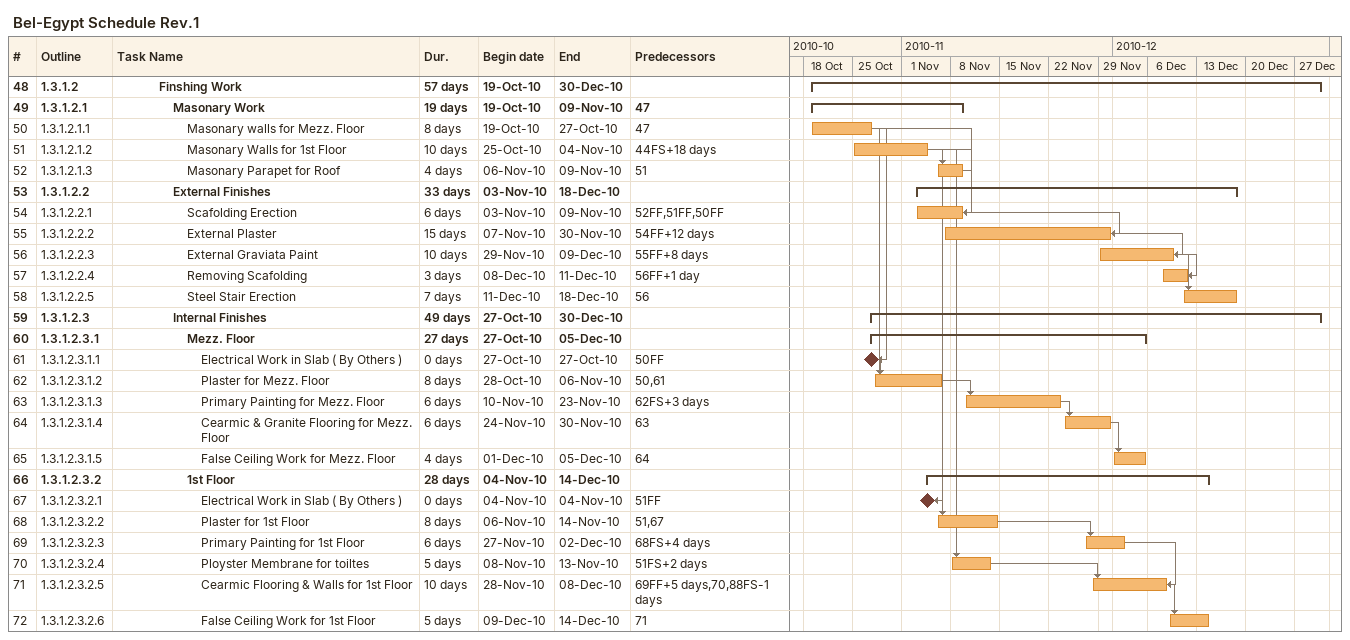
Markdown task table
Bel-Egypt Schedule Rev.1

| ID | WBS | Task | Duration | Start | Finish | Predecessors |
|---|---|---|---|---|---|---|
| 48 | 1.3.1.2 | **Finshing Work** | 57d | 2010-10-19 | 2010-12-30 |  |
| 49 | 1.3.1.2.1 | **Masonary Work** | 19d | 2010-10-19 | 2010-11-09 | 47 |
| 50 | 1.3.1.2.1.1 | Masonary walls for Mezz. Floor | 8d | 2010-10-19 | 2010-10-27 | 47 |
| 51 | 1.3.1.2.1.2 | Masonary Walls for 1st Floor | 10d | 2010-10-25 | 2010-11-04 | 44FS+18d |
| 52 | 1.3.1.2.1.3 | Masonary Parapet for Roof | 4d | 2010-11-06 | 2010-11-09 | 51 |
| 53 | 1.3.1.2.2 | **External Finishes** | 33d | 2010-11-03 | 2010-12-18 |  |
| 54 | 1.3.1.2.2.1 | Scafolding Erection | 6d | 2010-11-03 | 2010-11-09 | 52FF, 51FF, 50FF |
| 55 | 1.3.1.2.2.2 | External Plaster | 15d | 2010-11-07 | 2010-11-30 | 54FF+12d |
| 56 | 1.3.1.2.2.3 | External Graviata Paint | 10d | 2010-11-29 | 2010-12-09 | 55FF+8d |
| 57 | 1.3.1.2.2.4 | Removing Scafolding | 3d | 2010-12-08 | 2010-12-11 | 56FF+1d |
| 58 | 1.3.1.2.2.5 | Steel Stair Erection | 7d | 2010-12-11 | 2010-12-18 | 56 |
| 59 | 1.3.1.2.3 | **Internal Finishes** | 49d | 2010-10-27 | 2010-12-30 |  |
| 60 | 1.3.1.2.3.1 | **Mezz. Floor** | 27d | 2010-10-27 | 2010-12-05 |  |
| 61 | 1.3.1.2.3.1.1 | Electrical Work in Slab ( By Others ) | 0d | 2010-10-27 | 2010-10-27 | 50FF |
| 62 | 1.3.1.2.3.1.2 | Plaster for Mezz. Floor | 8d | 2010-10-28 | 2010-11-06 | 50, 61 |
| 63 | 1.3.1.2.3.1.3 | Primary Painting for Mezz. Floor | 6d | 2010-11-10 | 2010-11-23 | 62FS+3d |
| 64 | 1.3.1.2.3.1.4 | Cearmic & Granite Flooring for Mezz. Floor | 6d | 2010-11-24 | 2010-11-30 | 63 |
| 65 | 1.3.1.2.3.1.5 | False Ceiling Work for Mezz. Floor | 4d | 2010-12-01 | 2010-12-05 | 64 |
| 66 | 1.3.1.2.3.2 | **1st Floor** | 28d | 2010-11-04 | 2010-12-14 |  |
| 67 | 1.3.1.2.3.2.1 | Electrical Work in Slab ( By Others ) | 0d | 2010-11-04 | 2010-11-04 | 51FF |
| 68 | 1.3.1.2.3.2.2 | Plaster for 1st Floor | 8d | 2010-11-06 | 2010-11-14 | 51, 67 |
| 69 | 1.3.1.2.3.2.3 | Primary Painting for 1st Floor | 6d | 2010-11-27 | 2010-12-02 | 68FS+4d |
| 70 | 1.3.1.2.3.2.4 | Ployster Membrane for toiltes | 5d | 2010-11-08 | 2010-11-13 | 51FS+2d |
| 71 | 1.3.1.2.3.2.5 | Cearmic Flooring & Walls for 1st Floor | 10d | 2010-11-28 | 2010-12-08 | 69FF+5d, 70, 88FS-1d |
| 72 | 1.3.1.2.3.2.6 | False Ceiling Work for 1st Floor | 5d | 2010-12-09 | 2010-12-14 | 71 |
